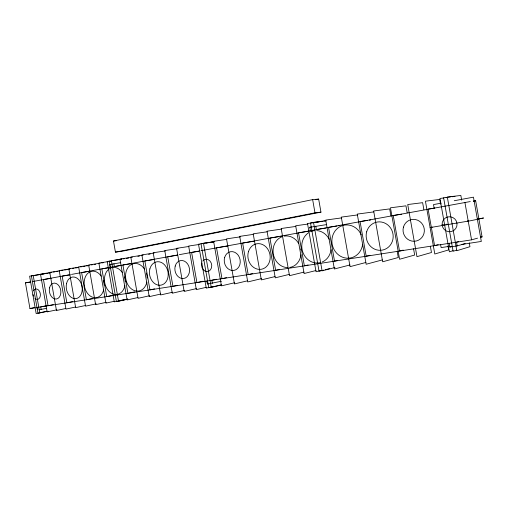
<?xml version="1.0" encoding="UTF-8"?>
<svg xmlns="http://www.w3.org/2000/svg" width="509" height="509" viewBox="0 0 509 509"><rect width="100%" height="100%" fill="white"/><g stroke="black" fill="none" stroke-linecap="round" stroke-linejoin="round"><path stroke-width="0.76" d="M456.783 250.142L453.105 251.261L443.613 197.734L450.446 196.932M453.118 250.695L449.402 251.815L439.935 198.427L443.772 197.976M449.129 243.334L449.784 247.03L457.177 245.898L465.213 243.576M449.784 247.03L451.273 246.604M138.531 291.651L471.55 239.847L477.557 238.155M480.56 237.309L482.068 236.882L475.661 200.794L473.351 201.119M458.717 241.584L456.522 242.189L457.177 245.898M382.291 259.921L366.156 264.247L357.273 214.092L373.791 211.897M438.211 244.632L434.571 245.599L428.094 209.065L434.769 208.086M365.926 262.472L350.058 266.652L341.297 217.12L357.515 214.932M349.957 264.96L334.368 268.994L325.715 220.073L341.628 217.89M323.622 270.12L319.054 271.284L310.509 222.955L322.152 221.339M325.143 269.732L329.711 268.567M334.96 267.537L322.082 270.833L313.519 222.382L325.881 220.671M403.217 250.104L399.508 251.058L393.202 215.46L401.512 214.213M320.625 270.565L316.032 271.736L307.512 223.521L315.306 222.433M316.044 270.514L304.108 273.518L295.665 225.767L307.837 224.055M303.994 272.099L289.513 275.693L281.178 228.509L295.92 226.416M369.948 255.308L366.2 256.237L360.06 221.536L367.676 220.365M289.443 274.351L275.267 277.825L267.034 231.194L281.452 229.12M275.019 276.591L261.346 279.899L253.208 233.809L267.11 231.799M261.645 278.601L247.749 281.935L239.707 236.373L253.832 234.305M337.531 260.443L334.528 261.162L328.54 227.313L336.926 226.009M247.272 280.873L234.458 283.92L226.511 238.874L240.293 236.844M234.464 282.8L221.46 285.861L213.608 241.317L226.804 239.364M221.326 285.034L211.273 287.381L203.492 243.232L213.685 241.718M308.11 264.979L304.369 265.857L298.535 232.81L309.148 231.143M212.234 286.739L206.247 288.132L198.497 244.18L204.573 243.27M221.44 284.798L208.754 287.757L200.991 243.709L214.353 241.711M206.151 287.343L196.328 289.615L188.648 246.044L199.375 244.435M279.333 269.477L275.623 270.324L269.929 238.053L278.938 236.621M196.398 288.622L184.169 291.428L176.578 248.335L188.966 246.464M206.813 281.032L207.348 284.073L221.51 281.235M184.627 290.391L172.271 293.209L164.763 250.574L178.061 248.557M160.609 294.087L149.226 296.652L141.877 254.907L154.17 253.024M252.795 273.556L248.188 274.593L242.628 243.06L254.271 241.196M172.659 292.223L160.628 294.946L153.196 252.763L165.38 250.905M149.544 295.748L138.06 298.319L130.794 257.007L143.182 255.104M226.511 277.666L221.981 278.671L216.548 247.838L227.981 245.993M137.926 297.549L127.129 299.947L119.933 259.068L132.416 257.14M114.226 301.29L105.917 303.116L98.873 263.058L108.035 261.632M124.82 299.546L114.296 301.869L107.195 261.48L121.867 259.132M216.401 279.244L211.82 280.249L212.361 283.309M127.67 299.063L116.415 301.551L109.295 261.085M127.848 299.171L118.54 301.233L111.407 260.684L121.606 259.1M106.273 302.327L95.628 304.656L88.661 264.992L100.184 263.198M203.11 281.216L196.919 282.571L191.6 252.413L198.637 251.268M177.469 285.32L172.926 286.3L167.728 256.791L177.654 255.168M85.652 305.47L75.663 307.64L68.83 268.752L78.92 267.168M96.252 303.828L85.55 306.163L78.647 266.888L89.463 265.195M65.769 308.505L56.454 310.503L49.761 272.366L59.941 270.756M75.237 307.086L65.966 309.084L59.203 270.578L70.121 268.854M46.758 311.279L36.164 313.538L29.611 276.183L41.064 274.364M48.1 311.222L37.978 313.264L31.405 275.84L44.378 273.785M56.919 309.803L47.127 311.896L40.497 274.122L51.899 272.315M154.564 288.889L149.939 289.882L144.849 260.983L154.182 259.45M134.65 291.88L127.893 293.311L122.911 265.004L131.996 263.509M112.063 295.481L106.731 296.601L101.851 268.86L108.761 267.721M113.482 241.037L312.647 199.611L318.653 199.095L320.963 212.145L122.784 251.102L115.435 252.146L113.482 241.037L116.434 240.674M315.548 199.738L318.653 199.095M92.568 298.478L86.403 299.763L81.625 272.57L90.163 271.157M39.015 309.796L46.484 308.359M432.338 227.122L430.111 227.58L470.92 220.671L483.55 217.998L477.378 219.042M442.728 224.978L444.211 224.673M72.844 301.563L66.857 302.804L62.174 276.132L70.019 274.828M30.705 281.903L25.45 282.864L29.955 308.543L34.517 307.614M46.79 305.629L40.733 306.87L41.191 309.466M53.337 304.643L48.056 305.724L43.462 279.562L51.059 278.302M115.435 252.146L314.988 212.838L320.963 212.145M120.748 262.657L109.683 264.54L110.173 267.34M310.363 230.641L309.771 227.307L326.663 224.577M441.188 203.167L433.509 204.593L434.202 208.505M454.251 200.737L473.453 197.168L481.31 241.444L461.994 244.403M32.207 281.63L69.956 274.707M71.514 274.421L131.99 263.338M133.504 263.064L177.736 254.952M179.283 254.672L199.394 250.982M200.953 250.695L470.271 201.558M473.332 201.22L475.661 200.794M445.75 224.412L447.296 224.151M25.45 282.864L30.801 281.973M121.237 265.437L114.385 266.563L113.889 263.757M72.463 268.485L74.021 268.243M75.58 267.995L77.145 267.753M61.513 270.508L63.078 270.26M64.643 270.012L66.215 269.77M67.78 269.522L69.345 269.274M53.42 272.073L54.94 271.831M56.461 271.59L57.981 271.354M45.416 273.562L47.432 273.301M48.463 273.078L50.486 272.818M42.591 274.122L44.118 273.88M45.645 273.638L47.172 273.397M280.44 236.386L281.941 236.144M101.717 262.956L103.257 262.714M325.684 228.089L316.363 229.546L315.771 226.193M91.003 264.954L92.549 264.712M94.095 264.47L95.641 264.228M80.473 266.92L82.025 266.678M83.578 266.436L85.13 266.194M86.689 265.946L88.242 265.704M480.509 237.124L482.068 236.882M137.882 256.294L139.441 256.059M123.178 258.858L124.75 258.617M126.315 258.375L128.669 258.012M109.562 261.397L111.089 261.155M338.447 225.773L339.974 225.538M29.955 308.543L35.236 307.722M36.743 307.487L137.01 291.892M369.197 220.136L370.724 219.901M148.603 254.271L150.155 254.036M448.862 246.42L441.138 247.603L440.578 244.473M206.088 243.047L213.678 241.915M309.771 227.307L311.343 227.071M323.705 221.122L326.034 220.798M316.872 222.217L319.207 221.892M320.765 221.676L322.324 221.46M451.967 196.754L455.001 196.404M446.069 197.708L447.602 197.524M464.889 202.321L471.55 239.847M461.669 200.12L460.849 195.462L447.309 197.034L456.827 250.702L469.941 246.7L469.253 242.818M440.565 204.109L439.738 199.445L425.429 201.176L434.794 253.997L448.684 249.906L447.996 246.025M423.87 209.683L422.629 202.677L407.722 204.535L416.96 256.657L431.467 252.502L430.359 246.28M407.194 212.857L405.947 205.827L390.467 207.799L399.584 259.253L414.67 255.041L413.562 248.786M390.899 215.841L389.671 208.9L373.663 210.987L382.653 261.785L398.28 257.509L397.185 251.338M312.647 199.611L314.988 212.838M33.212 275.503L39.791 312.997M37.112 307.43L37.456 309.37M467.879 220.429A7.279 7.215 24.9 0 1 468.026 221.479M362.599 244.505A16.708 15.378 77.6 0 1 340.33 256.142A16.708 15.378 77.6 0 1 336.513 229.273A16.708 15.378 77.6 0 1 361.231 234.872M202.728 261.098A6.191 5.071 79.2 0 1 211.203 263.013A6.191 5.071 79.2 0 1 206.998 271.551A6.191 5.071 79.2 0 1 201.812 262.949M287.68 267.613A15.919 13.959 78.6 0 1 273.333 254.093A15.919 13.959 78.6 0 1 282.209 236.647M284.175 236.119A15.919 13.959 78.6 0 1 298.649 243.429M300.755 248.856A15.919 13.959 78.6 0 1 300.959 250.014M301.016 254.672A15.919 13.959 78.6 0 1 289.71 267.467M146.866 282.037A13.94 10.708 79.5 0 1 131.596 289.067A13.94 10.708 79.5 0 1 127.848 267.779A13.94 10.708 79.5 0 1 144.639 269.376M146.325 273.015A13.94 10.708 79.5 0 1 147.209 278.054M33.569 290.747A5.262 3.665 79.7 0 1 38.627 290.143A5.262 3.665 79.7 0 1 39.893 297.351A5.262 3.665 79.7 0 1 34.917 298.446M33.397 296.085A5.262 3.665 79.7 0 1 33.021 294.609M103.645 289.971A13.387 9.875 79.6 0 1 89.578 295.538A13.387 9.875 79.6 0 1 86.053 275.509A13.387 9.875 79.6 0 1 101.208 276.126M103.289 280.414A13.387 9.875 79.6 0 1 104.135 285.244M124.921 285.625A13.654 10.275 79.6 0 1 110.504 292.63A13.654 10.275 79.6 0 1 106.305 272.092A13.654 10.275 79.6 0 1 122.217 272.417M124.361 276.788A13.654 10.275 79.6 0 1 125.233 281.725M320.199 262.663A16.307 14.64 78.3 0 1 303.001 252.661A16.307 14.64 78.3 0 1 308.537 232.753M310.42 231.716A16.307 14.64 78.3 0 1 314.53 230.615M316.681 230.577A16.307 14.64 78.3 0 1 329.202 239.236M331.054 249.715A16.307 14.64 78.3 0 1 322.235 261.989M442.105 224.819A7.533 7.463 52.5 0 0 453.856 230.437A7.533 7.463 52.5 0 0 452.743 217.47A7.533 7.463 52.5 0 0 442.105 224.819M403.44 227.129A10.994 10.638 73.4 0 0 416.292 240.999A10.994 10.638 73.4 0 0 421.357 222.834A10.994 10.638 73.4 0 0 403.44 227.129M366.652 231.849A14.277 13.476 76.5 0 0 382.984 249.97A14.277 13.476 76.5 0 0 389.353 226.429A14.277 13.476 76.5 0 0 366.652 231.849M224.641 257.471A9.499 7.953 79.1 0 0 233.841 270.419A9.499 7.953 79.1 0 0 238.244 255.276A9.499 7.953 79.1 0 0 224.641 257.471M248.462 251.631A12.96 11.103 78.9 0 0 261.187 269.293A12.96 11.103 78.9 0 0 267.454 248.627A12.96 11.103 78.9 0 0 248.462 251.631M149.869 268.905A11.86 9.302 79.4 0 0 160.793 285.186A11.86 9.302 79.4 0 0 165.788 266.385A11.86 9.302 79.4 0 0 149.869 268.905M175.217 266.054A9.086 7.279 79.3 0 0 183.743 278.487A9.086 7.279 79.3 0 0 187.675 264.05A9.086 7.279 79.3 0 0 175.217 266.054M49.526 287.89A8.042 5.707 79.7 0 0 56.442 298.993A8.042 5.707 79.7 0 0 59.279 286.319A8.042 5.707 79.7 0 0 49.526 287.89M66.552 283.507A10.937 7.909 79.7 0 0 76.064 298.605A10.937 7.909 79.7 0 0 80.078 281.362A10.937 7.909 79.7 0 0 66.552 283.507"/></g></svg>
